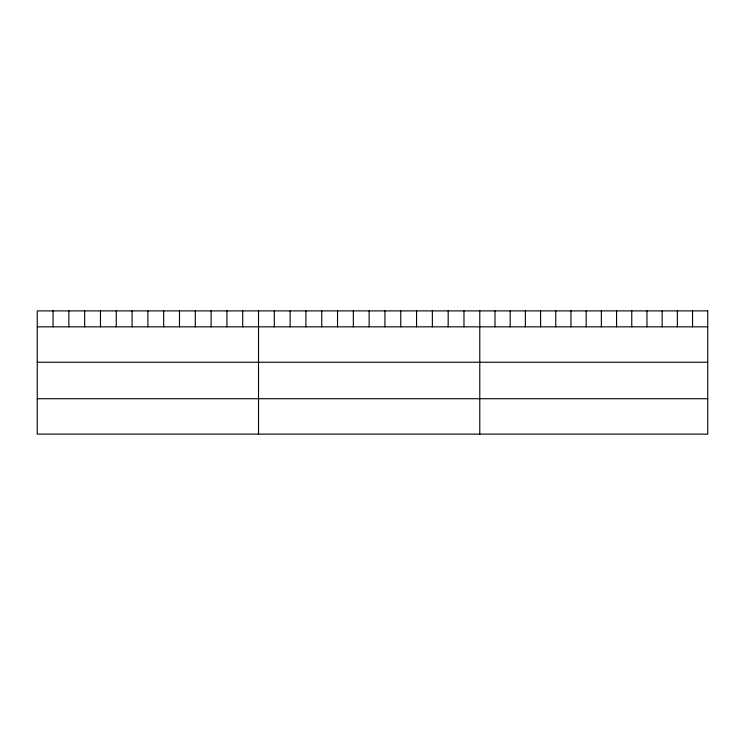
<?xml version="1.0" encoding="UTF-8"?>
<svg xmlns="http://www.w3.org/2000/svg" width="745" height="745" viewBox="0 0 745 745"><rect width="100%" height="100%" fill="white"/><g stroke="black" fill="none" stroke-linecap="round" stroke-linejoin="round"><path stroke-width="1.12" d="M37.25 326.832L707.75 326.832M37.25 362.238L707.75 362.238M37.25 398.715L707.75 398.715M692.552 310.888L692.552 326.832M677.354 310.888L677.354 326.832M662.156 310.888L662.156 326.832M646.958 310.888L646.958 326.832M631.76 310.888L631.76 326.832M616.562 310.888L616.562 326.832M601.364 310.888L601.364 326.832M586.166 310.888L586.166 326.832M570.968 310.888L570.968 326.832M555.77 310.888L555.77 326.832M540.572 310.888L540.572 326.832M525.374 310.888L525.374 326.832M510.176 310.888L510.176 326.832M494.978 310.888L494.978 326.832M479.78 310.888L479.78 434.112M463.977 310.888L463.977 326.832M448.173 310.888L448.173 326.832M432.37 310.888L432.37 326.832M416.557 310.888L416.557 326.832M400.754 310.888L400.754 326.832M384.951 310.888L384.951 326.832M369.147 310.888L369.147 326.832M353.344 310.888L353.344 326.832M337.541 310.888L337.541 326.832M321.738 310.888L321.738 326.832M305.925 310.888L305.925 326.832M290.122 310.888L290.122 326.832M274.318 310.888L274.318 326.832M258.515 310.888L258.515 434.112M242.712 310.888L242.712 326.832M226.908 310.888L226.908 326.832M211.105 310.888L211.105 326.832M195.292 310.888L195.292 326.832M179.489 310.888L179.489 326.832M163.686 310.888L163.686 326.832M147.883 310.888L147.883 326.832M132.079 310.888L132.079 326.832M116.276 310.888L116.276 326.832M100.473 310.888L100.473 326.832M84.66 310.888L84.66 326.832M68.857 310.888L68.857 326.832M53.053 310.888L53.053 326.832M707.75 310.888L37.25 310.888L37.25 434.112L707.75 434.112L707.75 310.888"/></g></svg>
